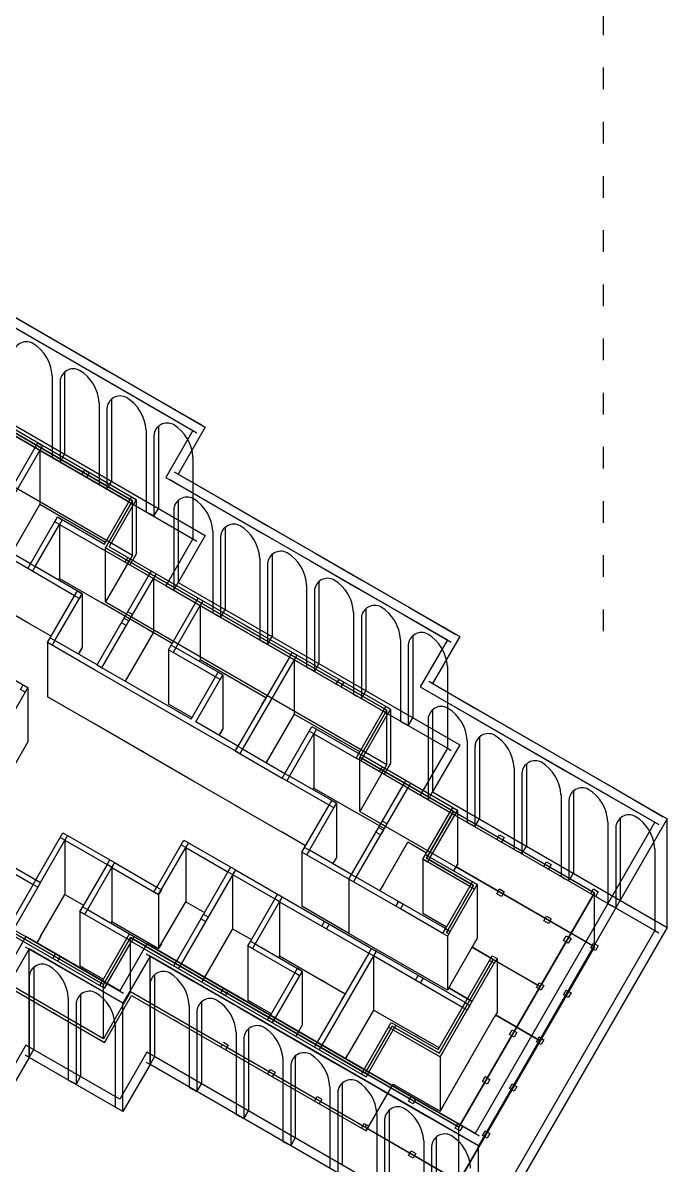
# Model space of a CAD drawing. Header units: metres. Extents: x 1950 to 2882, y 2050 to 2715.
# Drawn here: x 2702.9 to 2738.6, y 2172.3 to 2235.5 of the extents above; entities that cross this region are included whole.
import ezdxf

# ---------------------------------------------------------------- set-up
doc = ezdxf.new("R2010")
doc.units = ezdxf.units.M
doc.linetypes.add('ACAD_ISO03W100', pattern=[30, 12, -18])
for name, color, linetype in [('BRICK WALLS', 250, 'Continuous'), ('OUTLINE', 250, 'Continuous'), ('PILARS', 250, 'Continuous')]:
    doc.layers.add(name, color=color, linetype=linetype)
doc.layers.add('DOUBLE SKIN FACADE', color=250, linetype='Continuous', transparency=0.5)
doc.layers.add('lineass', color=250, linetype='ACAD_ISO03W100', transparency=0.5)

msp = doc.modelspace()

# ---------------------------------------------------------------- linework, layer by layer
at = {"layer": 'BRICK WALLS'}
for p, q in [((2703.832, 2211.872), (2703.832, 2208.872)), ((2709.178, 2209.132), (2709.178, 2206.132)), ((2704.93, 2207.774), (2704.93, 2204.774)), ((2710.126, 2204.774), (2710.126, 2201.774)), ((2706.178, 2203.936), (2706.178, 2200.936)), ((2712.724, 2203.274), (2712.724, 2200.274)), ((2704.268, 2201.228), (2704.268, 2198.228)), ((2710.964, 2200.826), (2710.964, 2197.826)), ((2717.92, 2200.274), (2717.92, 2197.274)), ((2713.972, 2199.436), (2713.972, 2196.436)), ((2703.178, 2198.74), (2703.178, 2195.74)), ((2723.266, 2197.534), (2723.266, 2194.534)), ((2717.92, 2197.274), (2716.369, 2194.588)), ((2719.018, 2196.176), (2719.018, 2193.176)), ((2720.266, 2192.338), (2720.266, 2189.338)), ((2726.963, 2191.936), (2726.963, 2188.936)), ((2705.224, 2190.284), (2705.224, 2187.284)), ((2711.92, 2189.882), (2711.92, 2186.882)), ((2718.357, 2189.63), (2718.357, 2186.63)), ((2720.266, 2189.338), (2720.066, 2188.99)), ((2725.053, 2189.228), (2725.053, 2186.228)), ((2707.822, 2188.784), (2707.822, 2185.784)), ((2714.518, 2188.382), (2714.518, 2185.382)), ((2720.955, 2188.13), (2720.955, 2185.13)), ((2710.42, 2187.284), (2710.42, 2184.284)), ((2728.061, 2187.838), (2728.061, 2184.838)), ((2717.116, 2186.882), (2717.116, 2183.882)), ((2706.062, 2186.336), (2706.062, 2183.336)), ((2726.411, 2184.98), (2726.411, 2181.98)), ((2715.357, 2184.434), (2715.357, 2181.434)), ((2722.313, 2183.882), (2722.313, 2180.882)), ((2729.159, 2183.74), (2729.159, 2180.74)), ((2718.365, 2183.044), (2718.365, 2180.044)), ((2726.009, 2178.284), (2726.009, 2175.284))]:
    msp.add_line(p, q, dxfattribs=at)
for points in [[(2726.561, 2185.24), (2728.061, 2187.838), (2725.463, 2189.338), (2726.963, 2191.936), (2721.766, 2194.936), (2723.266, 2197.534), (2707.678, 2206.534), (2709.178, 2209.132), (2693.59, 2218.132), (2695.09, 2220.73), (2687.036, 2225.38), (2684.036, 2220.184), (2679.099, 2223.034), (2680.599, 2225.632), (2677.741, 2227.282), (2676.241, 2224.684), (2673.903, 2226.034), (2675.403, 2228.632), (2664.751, 2234.782), (2663.251, 2232.184), (2639.868, 2245.684)], [(2707.418, 2206.684), (2708.768, 2209.022), (2693.18, 2218.022), (2694.68, 2220.62), (2687.145, 2224.97), (2684.145, 2219.774), (2678.689, 2222.924), (2680.189, 2225.522), (2677.851, 2226.872), (2676.351, 2224.274), (2673.493, 2225.924), (2674.993, 2228.522), (2664.861, 2234.372), (2663.361, 2231.774), (2639.978, 2245.274), (2638.628, 2242.936), (2643.824, 2239.936), (2642.324, 2237.338), (2652.717, 2231.338), (2651.217, 2228.74), (2656.413, 2225.74), (2654.763, 2222.882), (2649.567, 2225.882), (2648.067, 2223.284)], [(2655.751, 2219.194), (2658.609, 2217.544), (2657.109, 2214.946), (2664.903, 2210.446), (2663.403, 2207.848), (2691.982, 2191.348), (2688.982, 2186.151), (2693.918, 2183.301), (2695.418, 2185.899), (2700.614, 2182.899), (2702.114, 2185.498), (2707.311, 2182.498), (2708.811, 2185.096), (2721.801, 2177.596), (2723.301, 2180.194), (2725.899, 2178.694), (2728.749, 2183.63)], [(2703.17, 2205.326), (2700.572, 2206.826), (2703.572, 2212.022)], [(2703.32, 2205.586), (2700.982, 2206.936), (2703.832, 2211.872)], [(2702.281, 2206.186), (2703.832, 2208.872)], [(2707.469, 2206.772), (2703.832, 2208.872)], [(2706.866, 2199.728), (2704.268, 2201.228), (2705.768, 2203.826), (2703.17, 2205.326), (2704.82, 2208.184), (2707.418, 2206.684)], [(2703.58, 2205.436), (2704.93, 2207.774), (2707.268, 2206.424)], [(2726.411, 2184.98), (2726.151, 2185.13), (2727.651, 2187.728), (2725.053, 2189.228), (2726.553, 2191.826), (2721.357, 2194.826), (2722.857, 2197.424), (2707.268, 2206.424)], [(2708.567, 2205.674), (2708.717, 2205.934)], [(2708.827, 2205.524), (2709.178, 2206.132)], [(2707.016, 2199.988), (2704.678, 2201.338), (2706.178, 2203.936), (2703.58, 2205.436)], [(2707.016, 2199.988), (2709.866, 2204.924)], [(2704.879, 2204.686), (2704.93, 2204.774), (2707.268, 2203.424)], [(2712.212, 2196.988), (2707.276, 2199.838), (2710.126, 2204.774)], [(2703.17, 2202.326), (2700.572, 2203.826)], [(2711.165, 2201.174), (2707.268, 2203.424)], [(2712.212, 2196.988), (2713.562, 2199.326), (2710.964, 2200.826), (2712.464, 2203.424)], [(2714.811, 2195.488), (2712.472, 2196.838), (2713.972, 2199.436), (2711.374, 2200.936), (2712.724, 2203.274)], [(2708.977, 2202.784), (2708.717, 2202.934)], [(2704.469, 2201.576), (2703.17, 2202.326)], [(2708.575, 2199.088), (2710.126, 2201.774)], [(2705.977, 2200.588), (2706.178, 2200.936)], [(2700.58, 2200.24), (2703.178, 2198.74), (2700.028, 2193.284), (2697.43, 2194.784)], [(2712.673, 2200.186), (2712.724, 2200.274)], [(2716.361, 2198.174), (2712.724, 2200.274)], [(2717.661, 2200.424), (2714.661, 2195.228), (2717.259, 2193.728)], [(2717.92, 2200.274), (2715.07, 2195.338), (2717.409, 2193.988)], [(2712.062, 2196.728), (2706.866, 2199.728)], [(2706.866, 2196.728), (2704.268, 2198.228)], [(2712.263, 2197.076), (2710.964, 2197.826)], [(2712.062, 2193.728), (2706.866, 2196.728)], [(2714.661, 2195.228), (2712.062, 2196.728)], [(2721.558, 2195.174), (2717.92, 2197.274)], [(2713.771, 2196.088), (2713.972, 2196.436)], [(2720.955, 2188.13), (2718.357, 2189.63), (2719.857, 2192.228), (2717.259, 2193.728), (2718.909, 2196.586), (2721.507, 2195.086)], [(2721.105, 2188.39), (2718.766, 2189.74), (2720.266, 2192.338), (2717.668, 2193.838), (2719.018, 2196.176), (2721.357, 2194.826)], [(2703.178, 2195.74), (2700.028, 2190.284), (2697.43, 2191.784)], [(2722.656, 2194.076), (2722.806, 2194.336)], [(2722.916, 2193.926), (2723.266, 2194.534)], [(2714.661, 2192.228), (2712.062, 2193.728)], [(2718.967, 2193.088), (2719.018, 2193.176), (2721.357, 2191.826)], [(2723.553, 2186.63), (2720.955, 2188.13), (2723.955, 2193.326)], [(2723.703, 2186.89), (2721.365, 2188.24), (2724.215, 2193.176)], [(2714.661, 2192.228), (2717.259, 2190.728)], [(2722.916, 2190.926), (2721.357, 2191.826)], [(2723.066, 2191.186), (2722.806, 2191.336)], [(2698.528, 2190.686), (2703.464, 2187.836), (2702.114, 2185.498)], [(2698.678, 2190.946), (2703.874, 2187.946), (2702.374, 2185.348)], [(2703.614, 2188.096), (2705.114, 2190.694), (2707.972, 2189.044), (2706.472, 2186.446), (2708.811, 2185.096)], [(2718.558, 2189.978), (2717.259, 2190.728)], [(2703.874, 2187.946), (2705.224, 2190.284), (2707.562, 2188.934), (2706.062, 2186.336), (2708.661, 2184.836)], [(2707.822, 2188.784), (2710.42, 2187.284), (2711.92, 2189.882), (2714.259, 2188.532), (2711.409, 2183.596)], [(2707.972, 2189.044), (2710.311, 2187.694), (2711.811, 2190.292), (2714.668, 2188.642), (2711.668, 2183.446)], [(2722.664, 2187.49), (2724.215, 2190.176)], [(2725.254, 2189.576), (2724.215, 2190.176)], [(2714.668, 2188.642), (2717.266, 2187.142), (2715.766, 2184.544), (2718.365, 2183.044), (2716.865, 2180.446)], [(2726.762, 2188.588), (2726.963, 2188.936)], [(2714.518, 2188.382), (2716.857, 2187.032), (2715.357, 2184.434), (2717.955, 2182.934), (2716.605, 2180.596)], [(2703.874, 2184.946), (2705.224, 2187.284), (2706.263, 2186.684)], [(2707.822, 2185.784), (2710.42, 2184.284), (2711.92, 2186.882), (2712.96, 2186.282)], [(2717.116, 2186.882), (2722.053, 2184.032), (2719.203, 2179.096)], [(2717.266, 2187.142), (2722.463, 2184.142), (2719.463, 2178.946)], [(2720.955, 2185.13), (2718.357, 2186.63)], [(2726.301, 2185.39), (2723.703, 2186.89), (2723.553, 2186.63)], [(2688.572, 2186.042), (2694.028, 2182.892), (2695.528, 2185.49), (2700.724, 2182.49), (2702.224, 2185.088), (2707.42, 2182.088), (2708.92, 2184.686), (2721.911, 2177.186), (2723.411, 2179.784), (2726.009, 2178.284), (2729.009, 2183.48)], [(2726.151, 2185.13), (2723.813, 2186.48)], [(2726.352, 2185.478), (2725.053, 2186.228)], [(2707.822, 2185.784), (2707.771, 2185.696)], [(2714.518, 2185.382), (2712.817, 2182.436)], [(2714.518, 2185.382), (2715.558, 2184.782)], [(2703.874, 2184.946), (2703.673, 2184.598)], [(2723.553, 2183.63), (2720.955, 2185.13)], [(2726.561, 2182.24), (2728.061, 2184.838)], [(2727.399, 2181.292), (2722.463, 2184.142)], [(2717.116, 2183.882), (2717.066, 2183.794)], [(2717.116, 2183.882), (2720.754, 2181.782)], [(2727.249, 2181.032), (2722.313, 2183.882)], [(2726.151, 2182.13), (2723.813, 2183.48)], [(2688.572, 2183.042), (2694.028, 2179.892), (2695.528, 2182.49), (2700.724, 2179.49), (2702.224, 2182.088), (2707.42, 2179.088), (2708.92, 2181.686), (2721.911, 2174.186), (2723.411, 2176.784), (2726.009, 2175.284), (2729.009, 2180.48)], [(2706.062, 2183.336), (2707.361, 2182.586)], [(2726.411, 2181.98), (2726.151, 2182.13)], [(2715.357, 2181.434), (2716.656, 2180.684)], [(2722.313, 2180.882), (2720.762, 2178.196)], [(2725.95, 2178.782), (2722.313, 2180.882)], [(2718.365, 2180.044), (2718.014, 2179.436)]]:
    msp.add_lwpolyline(points, dxfattribs=at)
at = {"layer": 'DOUBLE SKIN FACADE'}
for p, q in [((2702.144, 2218.849), (2704.742, 2217.349)), ((2702.394, 2219.282), (2704.992, 2217.782)), ((2704.992, 2217.782), (2707.59, 2216.282)), ((2704.742, 2217.349), (2707.34, 2215.849)), ((2704.526, 2215.999), (2704.526, 2211.474)), ((2704.959, 2215.699), (2704.959, 2211.224)), ((2705.209, 2216.132), (2705.209, 2211.657)), ((2707.34, 2215.849), (2709.938, 2214.349)), ((2707.59, 2216.282), (2710.188, 2214.782)), ((2707.124, 2214.499), (2707.124, 2209.974)), ((2707.807, 2214.632), (2707.807, 2210.157)), ((2710.188, 2214.782), (2712.786, 2213.282)), ((2707.557, 2214.199), (2707.557, 2209.724)), ((2709.938, 2214.349), (2712.536, 2212.849)), ((2709.722, 2212.999), (2709.722, 2208.474)), ((2710.155, 2212.699), (2710.155, 2208.224)), ((2710.405, 2213.132), (2710.405, 2208.657)), ((2704.526, 2211.474), (2704.742, 2211.349)), ((2704.959, 2211.224), (2704.742, 2211.349)), ((2704.959, 2211.224), (2705.209, 2211.657)), ((2712.32, 2211.499), (2712.32, 2206.974)), ((2711.286, 2210.684), (2713.884, 2209.184)), ((2707.557, 2209.724), (2707.807, 2210.157)), ((2711.036, 2210.251), (2713.634, 2208.751)), ((2707.124, 2209.974), (2707.34, 2209.849)), ((2707.557, 2209.724), (2707.34, 2209.849)), ((2711.503, 2209.034), (2711.503, 2204.559)), ((2713.634, 2208.751), (2716.233, 2207.251)), ((2713.884, 2209.184), (2716.483, 2207.684)), ((2709.722, 2208.474), (2709.938, 2208.349)), ((2710.155, 2208.224), (2709.938, 2208.349)), ((2710.155, 2208.224), (2710.405, 2208.657)), ((2711.253, 2208.601), (2711.253, 2204.126)), ((2714.101, 2207.534), (2714.101, 2203.059)), ((2716.483, 2207.684), (2719.081, 2206.184)), ((2712.32, 2206.974), (2712.536, 2206.849)), ((2713.418, 2207.401), (2713.418, 2202.876)), ((2713.851, 2207.101), (2713.851, 2202.626)), ((2716.233, 2207.251), (2718.831, 2205.751)), ((2719.081, 2206.184), (2721.679, 2204.684)), ((2716.016, 2205.901), (2716.016, 2201.376)), ((2716.449, 2205.601), (2716.449, 2201.126)), ((2716.699, 2206.034), (2716.699, 2201.559)), ((2718.831, 2205.751), (2721.429, 2204.251)), ((2711.253, 2204.126), (2711.503, 2204.559)), ((2718.614, 2204.401), (2718.614, 2199.876)), ((2719.297, 2204.534), (2719.297, 2200.059)), ((2721.679, 2204.684), (2724.277, 2203.184)), ((2711.253, 2204.126), (2711.036, 2204.251)), ((2719.047, 2204.101), (2719.047, 2199.626)), ((2721.429, 2204.251), (2724.027, 2202.751)), ((2713.851, 2202.626), (2714.101, 2203.059)), ((2721.895, 2203.034), (2721.895, 2198.559)), ((2724.277, 2203.184), (2726.875, 2201.684)), ((2713.418, 2202.876), (2713.634, 2202.751)), ((2713.851, 2202.626), (2713.634, 2202.751)), ((2721.212, 2202.901), (2721.212, 2198.376)), ((2721.645, 2202.601), (2721.645, 2198.126)), ((2724.027, 2202.751), (2726.625, 2201.251)), ((2716.016, 2201.376), (2716.233, 2201.251)), ((2716.449, 2201.126), (2716.233, 2201.251)), ((2716.449, 2201.126), (2716.699, 2201.559)), ((2723.81, 2201.401), (2723.81, 2196.876)), ((2724.493, 2201.534), (2724.493, 2197.059)), ((2724.243, 2201.101), (2724.243, 2196.626)), ((2718.614, 2199.876), (2718.831, 2199.751)), ((2719.047, 2199.626), (2719.297, 2200.059)), ((2726.408, 2199.901), (2726.408, 2195.376)), ((2719.047, 2199.626), (2718.831, 2199.751)), ((2725.125, 2198.653), (2727.723, 2197.153)), ((2725.375, 2199.086), (2727.973, 2197.586)), ((2721.212, 2198.376), (2721.429, 2198.251)), ((2721.645, 2198.126), (2721.429, 2198.251)), ((2721.645, 2198.126), (2721.895, 2198.559)), ((2725.591, 2197.436), (2725.591, 2192.961)), ((2727.973, 2197.586), (2730.571, 2196.086)), ((2723.81, 2196.876), (2724.027, 2196.751)), ((2724.243, 2196.626), (2724.027, 2196.751)), ((2724.243, 2196.626), (2724.493, 2197.059)), ((2725.341, 2197.003), (2725.341, 2192.528)), ((2727.723, 2197.153), (2730.321, 2195.653)), ((2730.571, 2196.086), (2733.169, 2194.586)), ((2727.506, 2195.803), (2727.506, 2191.278)), ((2727.939, 2195.503), (2727.939, 2191.028)), ((2728.189, 2195.936), (2728.189, 2191.461)), ((2730.321, 2195.653), (2732.919, 2194.153)), ((2726.408, 2195.376), (2726.625, 2195.251)), ((2730.104, 2194.303), (2730.104, 2189.778)), ((2730.788, 2194.436), (2730.788, 2189.961)), ((2733.169, 2194.586), (2735.767, 2193.086)), ((2730.538, 2194.003), (2730.538, 2189.528)), ((2732.919, 2194.153), (2735.517, 2192.653)), ((2725.341, 2192.528), (2725.591, 2192.961)), ((2733.386, 2192.936), (2733.386, 2188.461)), ((2735.767, 2193.086), (2738.365, 2191.586)), ((2725.341, 2192.528), (2725.125, 2192.653)), ((2732.703, 2192.803), (2732.703, 2188.278)), ((2733.136, 2192.503), (2733.136, 2188.028)), ((2735.517, 2192.653), (2738.115, 2191.153)), ((2727.506, 2191.278), (2727.723, 2191.153)), ((2727.939, 2191.028), (2727.723, 2191.153)), ((2727.939, 2191.028), (2728.189, 2191.461)), ((2735.301, 2191.303), (2735.301, 2186.778)), ((2735.734, 2191.003), (2735.734, 2186.528)), ((2735.984, 2191.436), (2735.984, 2186.961)), ((2738.582, 2185.461), (2738.582, 2191.461)), ((2730.104, 2189.778), (2730.321, 2189.653)), ((2730.538, 2189.528), (2730.788, 2189.961)), ((2737.899, 2189.803), (2737.899, 2185.278)), ((2730.538, 2189.528), (2730.321, 2189.653)), ((2732.703, 2188.278), (2732.919, 2188.153)), ((2733.136, 2188.028), (2732.919, 2188.153)), ((2733.136, 2188.028), (2733.386, 2188.461)), ((2735.301, 2186.778), (2735.517, 2186.653)), ((2735.734, 2186.528), (2735.517, 2186.653)), ((2735.734, 2186.528), (2735.984, 2186.961)), ((2703.283, 2184.821), (2705.881, 2183.321)), ((2737.899, 2185.278), (2738.115, 2185.153)), ((2703.033, 2184.388), (2705.631, 2182.888)), ((2703.249, 2178.263), (2703.249, 2184.263)), ((2709.979, 2184.419), (2712.577, 2182.919)), ((2709.729, 2183.986), (2712.327, 2182.486)), ((2709.945, 2177.861), (2709.945, 2183.861)), ((2703.499, 2183.171), (2703.499, 2178.696)), ((2705.631, 2182.888), (2708.229, 2181.388)), ((2705.881, 2183.321), (2708.479, 2181.821)), ((2712.577, 2182.919), (2715.175, 2181.419)), ((2703.249, 2182.738), (2703.249, 2178.263)), ((2709.945, 2182.336), (2709.945, 2177.861)), ((2710.195, 2182.769), (2710.195, 2178.294)), ((2712.327, 2182.486), (2714.925, 2180.986)), ((2705.414, 2181.538), (2705.414, 2177.013)), ((2706.097, 2181.671), (2706.097, 2177.196)), ((2705.847, 2181.238), (2705.847, 2176.763)), ((2708.445, 2175.263), (2708.445, 2181.263)), ((2712.11, 2181.136), (2712.11, 2176.611)), ((2712.793, 2181.269), (2712.793, 2176.794)), ((2714.925, 2180.986), (2717.523, 2179.486)), ((2715.175, 2181.419), (2717.773, 2179.919)), ((2712.543, 2180.836), (2712.543, 2176.361)), ((2708.012, 2180.038), (2708.012, 2175.513)), ((2714.708, 2179.636), (2714.708, 2175.111)), ((2715.391, 2179.769), (2715.391, 2175.294)), ((2717.773, 2179.919), (2720.371, 2178.419)), ((2715.141, 2179.336), (2715.141, 2174.861)), ((2717.523, 2179.486), (2720.121, 2177.986)), ((2703.249, 2178.263), (2703.033, 2178.388)), ((2703.249, 2178.263), (2703.499, 2178.696)), ((2720.371, 2178.419), (2722.969, 2176.919)), ((2709.945, 2177.861), (2709.729, 2177.986)), ((2709.945, 2177.861), (2710.195, 2178.294)), ((2717.306, 2178.136), (2717.306, 2173.611)), ((2717.739, 2177.836), (2717.739, 2173.361)), ((2717.989, 2178.269), (2717.989, 2173.794)), ((2720.121, 2177.986), (2722.719, 2176.486)), ((2705.847, 2176.763), (2706.097, 2177.196)), ((2705.414, 2177.013), (2705.631, 2176.888)), ((2705.847, 2176.763), (2705.631, 2176.888)), ((2712.11, 2176.611), (2712.327, 2176.486)), ((2712.543, 2176.361), (2712.327, 2176.486)), ((2712.543, 2176.361), (2712.793, 2176.794)), ((2719.904, 2176.636), (2719.904, 2172.111)), ((2720.588, 2176.769), (2720.588, 2172.294)), ((2722.719, 2176.486), (2725.317, 2174.986)), ((2722.969, 2176.919), (2725.567, 2175.419)), ((2720.338, 2176.336), (2720.338, 2171.861)), ((2708.012, 2175.513), (2708.229, 2175.388)), ((2715.141, 2174.861), (2715.391, 2175.294)), ((2723.186, 2175.269), (2723.186, 2170.794)), ((2725.567, 2175.419), (2728.165, 2173.919)), ((2714.708, 2175.111), (2714.925, 2174.986)), ((2715.141, 2174.861), (2714.925, 2174.986)), ((2722.503, 2175.136), (2722.503, 2170.611)), ((2722.936, 2174.836), (2722.936, 2170.361)), ((2725.317, 2174.986), (2727.915, 2173.486)), ((2717.306, 2173.611), (2717.523, 2173.486)), ((2717.739, 2173.361), (2717.523, 2173.486)), ((2717.739, 2173.361), (2717.989, 2173.794)), ((2725.101, 2173.636), (2725.101, 2169.111)), ((2725.534, 2173.336), (2725.534, 2168.861)), ((2725.784, 2173.769), (2725.784, 2169.294)), ((2728.132, 2167.361), (2728.132, 2173.361))]:
    msp.add_line(p, q, dxfattribs=at)
for points in [[(2624.282, 2239.288), (2637.049, 2261.401), (2662.943, 2246.451), (2661.443, 2243.853), (2682.228, 2231.853), (2680.728, 2229.255), (2698.914, 2218.755), (2697.414, 2216.157), (2713.003, 2207.157), (2711.503, 2204.559), (2727.091, 2195.559), (2725.591, 2192.961), (2738.582, 2185.461), (2728.132, 2167.361), (2709.945, 2177.861), (2708.445, 2175.263), (2703.249, 2178.263), (2701.749, 2175.665), (2696.553, 2178.665), (2695.053, 2176.067), (2648.374, 2203.017), (2649.874, 2205.615), (2647.276, 2207.115), (2649.874, 2211.615)], [(2660.76, 2243.67), (2681.545, 2231.67), (2680.045, 2229.072), (2698.231, 2218.572), (2696.731, 2215.974), (2712.32, 2206.974), (2710.82, 2204.376), (2726.408, 2195.376), (2724.908, 2192.778), (2737.899, 2185.278), (2727.949, 2168.044), (2709.762, 2178.544), (2708.262, 2175.946), (2703.066, 2178.946), (2701.566, 2176.348), (2696.37, 2179.348), (2694.87, 2176.75), (2649.057, 2203.2), (2650.557, 2205.798), (2647.959, 2207.298), (2650.959, 2212.494), (2648.361, 2213.994), (2649.861, 2216.592)], [(2682.228, 2237.853), (2680.728, 2235.255), (2698.914, 2224.755), (2697.414, 2222.157), (2713.003, 2213.157), (2711.503, 2210.559), (2727.091, 2201.559), (2725.591, 2198.961), (2738.582, 2191.461), (2728.132, 2173.361), (2709.945, 2183.861), (2708.445, 2181.263), (2703.249, 2184.263), (2701.749, 2181.665), (2696.553, 2184.665), (2695.053, 2182.067), (2648.374, 2209.017)], [(2681.545, 2237.67), (2680.045, 2235.072), (2698.231, 2224.572), (2696.731, 2221.974), (2712.32, 2212.974), (2710.82, 2210.376), (2726.408, 2201.376), (2724.908, 2198.778), (2737.899, 2191.278), (2727.949, 2174.044), (2709.762, 2184.544), (2708.262, 2181.946), (2703.066, 2184.946), (2701.566, 2182.348), (2696.37, 2185.348), (2694.87, 2182.75), (2649.057, 2209.2)]]:
    msp.add_lwpolyline(points, dxfattribs=at)
for centre, radius, start, end in [((2703.097, 2217.147), 0.738, 62.00218, 175.99319), ((2702.277, 2215.872), 2.252, 3.22633, 58.81962), ((2705.695, 2215.647), 0.738, 62.00218, 175.99319), ((2705.945, 2216.08), 0.738, 169.80303, 175.99319), ((2704.875, 2214.372), 2.252, 3.22633, 58.81962), ((2708.293, 2214.147), 0.738, 62.00218, 175.99319), ((2708.543, 2214.58), 0.738, 169.80303, 175.99319), ((2707.473, 2212.872), 2.252, 3.22633, 58.81962), ((2710.891, 2212.647), 0.738, 62.00218, 175.99319), ((2711.141, 2213.08), 0.738, 169.80303, 175.99319), ((2710.071, 2211.372), 2.252, 3.22633, 58.81962), ((2711.989, 2208.549), 0.738, 62.00218, 175.99319), ((2712.239, 2208.982), 0.738, 169.80303, 175.99319), ((2711.169, 2207.274), 2.252, 3.22633, 58.81962), ((2714.587, 2207.049), 0.738, 62.00218, 175.99319), ((2714.837, 2207.482), 0.738, 169.80303, 175.99319), ((2713.768, 2205.774), 2.252, 3.22633, 58.81962), ((2717.185, 2205.549), 0.738, 62.00218, 175.99319), ((2716.366, 2204.274), 2.252, 3.22633, 58.81962), ((2717.435, 2205.982), 0.738, 169.80303, 175.99319), ((2719.783, 2204.049), 0.738, 62.00218, 175.99319), ((2720.033, 2204.482), 0.738, 169.80303, 175.99319), ((2718.964, 2202.774), 2.252, 3.22633, 58.81962), ((2722.381, 2202.549), 0.738, 62.00218, 175.99319), ((2722.631, 2202.982), 0.738, 169.80303, 175.99319), ((2721.562, 2201.274), 2.252, 3.22633, 58.81962), ((2724.979, 2201.049), 0.738, 62.00218, 175.99319), ((2725.229, 2201.482), 0.738, 169.80303, 175.99319), ((2724.16, 2199.774), 2.252, 3.22633, 58.81962), ((2726.077, 2196.951), 0.738, 62.00218, 175.99319), ((2726.327, 2197.384), 0.738, 169.80303, 175.99319), ((2725.258, 2195.676), 2.252, 3.22633, 58.81962), ((2728.676, 2195.451), 0.738, 62.00218, 175.99319), ((2727.856, 2194.176), 2.252, 3.22633, 58.81962), ((2728.926, 2195.884), 0.738, 169.80303, 175.99319), ((2731.274, 2193.951), 0.738, 62.00218, 175.99319), ((2731.524, 2194.384), 0.738, 169.80303, 175.99319), ((2730.454, 2192.676), 2.252, 3.22633, 58.81962), ((2733.872, 2192.451), 0.738, 62.00218, 175.99319), ((2734.122, 2192.884), 0.738, 169.80303, 175.99319), ((2733.052, 2191.176), 2.252, 3.22633, 58.81962), ((2736.47, 2190.951), 0.738, 62.00218, 175.99319), ((2736.72, 2191.384), 0.738, 169.80303, 175.99319), ((2735.65, 2189.676), 2.252, 3.22633, 58.81962), ((2703.985, 2182.686), 0.738, 62.00218, 175.99319), ((2704.235, 2183.119), 0.738, 169.80303, 175.99319), ((2703.166, 2181.411), 2.252, 3.22633, 58.81962), ((2710.681, 2182.284), 0.738, 62.00218, 175.99319), ((2710.931, 2182.717), 0.738, 169.80303, 175.99319), ((2709.862, 2181.009), 2.252, 3.22633, 58.81962), ((2706.583, 2181.186), 0.738, 62.00218, 175.99319), ((2706.833, 2181.619), 0.738, 169.80303, 175.99319), ((2705.764, 2179.911), 2.252, 3.22633, 58.81962), ((2713.279, 2180.784), 0.738, 62.00218, 175.99319), ((2713.529, 2181.217), 0.738, 169.80303, 175.99319), ((2712.46, 2179.509), 2.252, 3.22633, 58.81962), ((2715.877, 2179.284), 0.738, 62.00218, 175.99319), ((2716.127, 2179.717), 0.738, 169.80303, 175.99319), ((2715.058, 2178.009), 2.252, 3.22633, 58.81962), ((2718.476, 2177.784), 0.738, 62.00218, 175.99319), ((2717.656, 2176.509), 2.252, 3.22633, 58.81962), ((2718.726, 2178.217), 0.738, 169.80303, 175.99319), ((2721.074, 2176.284), 0.738, 62.00218, 175.99319), ((2721.324, 2176.717), 0.738, 169.80303, 175.99319), ((2720.254, 2175.009), 2.252, 3.22633, 58.81962), ((2723.672, 2174.784), 0.738, 62.00218, 175.99319), ((2723.922, 2175.217), 0.738, 169.80303, 175.99319), ((2722.852, 2173.509), 2.252, 3.22633, 58.81962), ((2726.27, 2173.284), 0.738, 62.00218, 175.99319), ((2725.45, 2172.009), 2.252, 3.22633, 58.81962), ((2726.52, 2173.717), 0.738, 169.80303, 175.99319)]:
    msp.add_arc(centre, radius, start, end, dxfattribs=at)
at = {"layer": 'lineass', "ltscale": 0.1}
msp.add_line((2735.047, 2201.864), (2735.047, 2241.759), dxfattribs=at)
at = {"layer": 'OUTLINE'}
for points in [[(2657.414, 2245.773), (2678.198, 2233.773), (2676.698, 2231.175), (2694.885, 2220.675), (2693.385, 2218.077), (2708.973, 2209.077), (2707.473, 2206.479), (2723.062, 2197.479), (2721.562, 2194.881), (2734.552, 2187.381), (2727.052, 2174.391), (2708.865, 2184.891), (2707.365, 2182.293), (2702.169, 2185.293), (2700.669, 2182.695), (2695.473, 2185.695), (2693.973, 2183.096), (2652.404, 2207.096)], [(2657.414, 2242.773), (2678.198, 2230.773), (2676.698, 2228.175), (2694.885, 2217.675), (2693.385, 2215.077), (2708.973, 2206.077), (2707.473, 2203.479), (2723.062, 2194.479), (2721.562, 2191.881), (2734.552, 2184.381), (2727.052, 2171.391), (2708.865, 2181.891), (2707.365, 2179.293), (2702.169, 2182.293), (2700.669, 2179.695), (2695.473, 2182.695), (2693.973, 2180.096), (2652.404, 2204.096)], [(2708.973, 2206.077), (2708.973, 2209.077)], [(2707.473, 2203.479), (2707.473, 2206.479)], [(2723.062, 2194.479), (2723.062, 2197.479)], [(2721.562, 2191.881), (2721.562, 2194.881)], [(2734.552, 2184.381), (2734.552, 2187.381)], [(2708.865, 2181.891), (2708.865, 2184.891)], [(2707.365, 2179.293), (2707.365, 2182.293)], [(2727.052, 2171.391), (2727.052, 2174.391)]]:
    msp.add_lwpolyline(points, dxfattribs=at)
at = {"layer": 'PILARS'}
for points in [[(2726.486, 2185.11), (2726.356, 2185.185), (2727.856, 2187.783), (2725.258, 2189.283), (2726.758, 2191.881), (2721.562, 2194.881), (2723.062, 2197.479), (2707.473, 2206.479), (2708.973, 2209.077), (2693.385, 2218.077), (2694.885, 2220.675), (2687.09, 2225.175), (2684.09, 2219.979), (2678.894, 2222.979), (2680.394, 2225.577), (2677.796, 2227.077), (2676.296, 2224.479), (2673.698, 2225.979), (2675.198, 2228.577), (2664.806, 2234.577), (2663.306, 2231.979), (2639.923, 2245.479)], [(2655.731, 2218.859), (2655.806, 2218.989), (2658.404, 2217.489), (2656.904, 2214.891), (2664.698, 2210.391), (2663.198, 2207.793), (2691.777, 2191.293), (2688.777, 2186.096), (2693.973, 2183.096), (2695.473, 2185.695), (2700.669, 2182.695), (2702.169, 2185.293), (2707.365, 2182.293), (2708.865, 2184.891), (2721.856, 2177.391), (2723.356, 2179.989), (2725.954, 2178.489), (2728.954, 2183.685), (2727.785, 2184.36)], [(2703.722, 2212.282), (2703.982, 2212.132), (2703.832, 2211.872), (2703.572, 2212.022), (2703.722, 2212.282)], [(2706.32, 2210.782), (2706.58, 2210.632), (2706.43, 2210.372), (2706.17, 2210.522), (2706.32, 2210.782)], [(2708.918, 2209.282), (2709.178, 2209.132), (2709.028, 2208.872), (2708.768, 2209.022), (2708.918, 2209.282)], [(2704.82, 2208.184), (2705.08, 2208.034), (2704.93, 2207.774), (2704.67, 2207.924), (2704.82, 2208.184)], [(2706.43, 2207.372), (2706.17, 2207.522)], [(2707.528, 2206.274), (2707.268, 2206.424)], [(2703.32, 2205.586), (2703.58, 2205.436), (2703.43, 2205.176), (2703.17, 2205.326), (2703.32, 2205.586)], [(2708.697, 2205.599), (2708.847, 2205.859)], [(2709.178, 2206.132), (2709.028, 2205.872)], [(2710.016, 2205.184), (2710.276, 2205.034), (2710.126, 2204.774), (2709.866, 2204.924), (2710.016, 2205.184)], [(2705.918, 2204.086), (2706.178, 2203.936), (2706.028, 2203.676), (2705.768, 2203.826), (2705.918, 2204.086)], [(2712.614, 2203.684), (2712.874, 2203.534), (2712.724, 2203.274), (2712.464, 2203.424), (2712.614, 2203.684)], [(2707.528, 2203.274), (2707.268, 2203.424)], [(2708.516, 2202.586), (2708.776, 2202.436), (2708.626, 2202.176), (2708.366, 2202.326), (2708.516, 2202.586)], [(2708.902, 2202.654), (2708.642, 2202.804)], [(2703.43, 2202.176), (2703.17, 2202.326)], [(2710.126, 2201.774), (2709.866, 2201.924)], [(2715.322, 2201.774), (2715.062, 2201.924)], [(2715.212, 2202.184), (2715.472, 2202.034)], [(2704.418, 2201.488), (2704.678, 2201.338), (2704.528, 2201.078), (2704.268, 2201.228), (2704.418, 2201.488)], [(2706.178, 2200.936), (2706.028, 2200.676)], [(2711.114, 2201.086), (2711.374, 2200.936), (2711.224, 2200.676), (2710.964, 2200.826), (2711.114, 2201.086)], [(2717.811, 2200.684), (2718.07, 2200.534), (2717.92, 2200.274), (2717.661, 2200.424), (2717.811, 2200.684)], [(2707.016, 2199.988), (2707.276, 2199.838)], [(2707.126, 2199.578), (2706.866, 2199.728)], [(2708.776, 2199.436), (2708.626, 2199.176)], [(2713.712, 2199.586), (2713.972, 2199.436), (2713.822, 2199.176), (2713.562, 2199.326), (2713.712, 2199.586)], [(2702.918, 2198.89), (2703.178, 2198.74), (2703.028, 2198.48), (2702.768, 2198.63), (2702.918, 2198.89)], [(2715.322, 2198.774), (2715.062, 2198.924)], [(2720.409, 2199.184), (2720.668, 2199.034), (2720.518, 2198.774), (2720.259, 2198.924), (2720.409, 2199.184)], [(2704.528, 2198.078), (2704.268, 2198.228)], [(2709.724, 2198.078), (2709.464, 2198.228)], [(2709.614, 2198.488), (2709.874, 2198.338)], [(2716.161, 2197.826), (2716.311, 2198.086)], [(2711.224, 2197.676), (2710.964, 2197.826)], [(2716.57, 2197.936), (2716.42, 2197.676)], [(2723.007, 2197.684), (2723.266, 2197.534), (2723.116, 2197.274), (2722.857, 2197.424), (2723.007, 2197.684)], [(2707.126, 2196.578), (2706.866, 2196.728)], [(2712.322, 2196.578), (2712.062, 2196.728)], [(2713.972, 2196.436), (2713.822, 2196.176)], [(2718.909, 2196.586), (2719.168, 2196.436), (2719.018, 2196.176), (2718.759, 2196.326), (2718.909, 2196.586)], [(2703.178, 2195.74), (2703.028, 2195.48)], [(2714.811, 2195.488), (2715.07, 2195.338), (2714.92, 2195.078), (2714.661, 2195.228), (2714.811, 2195.488)], [(2720.518, 2195.774), (2720.259, 2195.924)], [(2709.724, 2195.078), (2709.464, 2195.228)], [(2721.507, 2195.086), (2721.766, 2194.936), (2721.616, 2194.676), (2721.357, 2194.826), (2721.507, 2195.086)], [(2722.786, 2194.001), (2722.936, 2194.261)], [(2723.266, 2194.534), (2723.116, 2194.274)], [(2712.322, 2193.578), (2712.062, 2193.728)], [(2717.409, 2193.988), (2717.668, 2193.838), (2717.518, 2193.578), (2717.259, 2193.728), (2717.409, 2193.988)], [(2724.105, 2193.586), (2724.365, 2193.436), (2724.215, 2193.176), (2723.955, 2193.326), (2724.105, 2193.586)], [(2720.007, 2192.488), (2720.266, 2192.338), (2720.116, 2192.078), (2719.857, 2192.228), (2720.007, 2192.488)], [(2714.92, 2192.078), (2714.661, 2192.228)], [(2721.616, 2191.676), (2721.357, 2191.826)], [(2734.552, 2187.381), (2726.758, 2191.881), (2725.258, 2189.283), (2727.856, 2187.783), (2726.356, 2185.185), (2726.486, 2185.11)], [(2726.703, 2192.086), (2726.963, 2191.936), (2726.813, 2191.676), (2726.553, 2191.826), (2726.703, 2192.086)], [(2722.991, 2191.056), (2722.731, 2191.206)], [(2705.114, 2190.694), (2705.374, 2190.544), (2705.224, 2190.284), (2704.964, 2190.434), (2705.114, 2190.694)], [(2717.518, 2190.578), (2717.259, 2190.728)], [(2722.605, 2190.988), (2722.865, 2190.838), (2722.715, 2190.578), (2722.455, 2190.728), (2722.605, 2190.988)], [(2729.301, 2190.586), (2729.561, 2190.436), (2729.411, 2190.176), (2729.151, 2190.326), (2729.301, 2190.586)], [(2711.811, 2190.292), (2712.07, 2190.142), (2711.92, 2189.882), (2711.661, 2190.032), (2711.811, 2190.292)], [(2718.507, 2189.89), (2718.766, 2189.74), (2718.616, 2189.48), (2718.357, 2189.63), (2718.507, 2189.89)], [(2707.712, 2189.194), (2707.972, 2189.044), (2707.822, 2188.784), (2707.562, 2188.934), (2707.712, 2189.194)], [(2720.266, 2189.338), (2720.116, 2189.078)], [(2725.203, 2189.488), (2725.463, 2189.338), (2725.313, 2189.078), (2725.053, 2189.228), (2725.203, 2189.488)], [(2714.409, 2188.792), (2714.668, 2188.642), (2714.518, 2188.382), (2714.259, 2188.532), (2714.409, 2188.792)], [(2726.963, 2188.936), (2726.813, 2188.676)], [(2734.552, 2184.381), (2726.888, 2188.806)], [(2731.899, 2189.086), (2732.159, 2188.936), (2732.009, 2188.676), (2731.749, 2188.826), (2731.899, 2189.086)], [(2703.614, 2188.096), (2703.874, 2187.946), (2703.724, 2187.686), (2703.464, 2187.836), (2703.614, 2188.096)], [(2721.105, 2188.39), (2721.365, 2188.24), (2721.215, 2187.98), (2720.955, 2188.13), (2721.105, 2188.39)], [(2727.801, 2187.988), (2728.061, 2187.838), (2727.911, 2187.578), (2727.651, 2187.728), (2727.801, 2187.988)], [(2710.311, 2187.694), (2710.57, 2187.544), (2710.42, 2187.284), (2710.161, 2187.434), (2710.311, 2187.694)], [(2717.007, 2187.292), (2717.266, 2187.142), (2717.116, 2186.882), (2716.857, 2187.032), (2717.007, 2187.292)], [(2722.865, 2187.838), (2722.715, 2187.578)], [(2727.785, 2184.36), (2731.552, 2182.185), (2734.552, 2187.381)], [(2729.301, 2187.586), (2729.561, 2187.436), (2729.411, 2187.176), (2729.151, 2187.326), (2729.301, 2187.586)], [(2734.497, 2187.586), (2734.757, 2187.436), (2734.607, 2187.176), (2734.347, 2187.326), (2734.497, 2187.586)], [(2706.212, 2186.596), (2706.472, 2186.446), (2706.322, 2186.186), (2706.062, 2186.336), (2706.212, 2186.596)], [(2718.616, 2186.48), (2718.357, 2186.63)], [(2723.703, 2186.89), (2723.963, 2186.74), (2723.813, 2186.48), (2723.553, 2186.63), (2723.703, 2186.89)], [(2712.909, 2186.194), (2713.168, 2186.044), (2713.018, 2185.784), (2712.759, 2185.934), (2712.909, 2186.194)], [(2725.313, 2186.078), (2725.053, 2186.228)], [(2731.899, 2186.086), (2732.159, 2185.936), (2732.009, 2185.676), (2731.749, 2185.826), (2731.899, 2186.086)], [(2719.605, 2185.792), (2719.865, 2185.642), (2719.715, 2185.382), (2719.455, 2185.532), (2719.605, 2185.792)], [(2726.301, 2185.39), (2726.561, 2185.24), (2726.411, 2184.98), (2726.151, 2185.13), (2726.301, 2185.39)], [(2703.874, 2184.946), (2703.724, 2184.686)], [(2708.811, 2185.096), (2709.07, 2184.946), (2708.92, 2184.686), (2708.661, 2184.836), (2708.811, 2185.096)], [(2715.507, 2184.694), (2715.766, 2184.544), (2715.616, 2184.284), (2715.357, 2184.434), (2715.507, 2184.694)], [(2721.215, 2184.98), (2720.955, 2185.13)], [(2728.061, 2184.838), (2727.911, 2184.578)], [(2732.997, 2184.988), (2733.257, 2184.838), (2733.107, 2184.578), (2732.847, 2184.728), (2732.997, 2184.988)], [(2710.57, 2184.544), (2710.42, 2184.284), (2710.161, 2184.434)], [(2722.203, 2184.292), (2722.463, 2184.142), (2722.313, 2183.882), (2722.053, 2184.032), (2722.203, 2184.292)], [(2729.084, 2180.61), (2731.552, 2179.185), (2734.552, 2184.381)], [(2734.497, 2184.586), (2734.757, 2184.436), (2734.607, 2184.176), (2734.347, 2184.326), (2734.497, 2184.586)], [(2704.712, 2183.998), (2704.972, 2183.848), (2704.822, 2183.588), (2704.562, 2183.738), (2704.712, 2183.998)], [(2711.409, 2183.596), (2711.668, 2183.446), (2711.518, 2183.186), (2711.259, 2183.336), (2711.409, 2183.596)], [(2731.552, 2182.185), (2728.954, 2183.685), (2725.954, 2178.489), (2723.356, 2179.989), (2721.856, 2177.391), (2727.052, 2174.391), (2731.552, 2182.185)], [(2723.813, 2183.48), (2723.553, 2183.63)], [(2728.899, 2183.89), (2729.159, 2183.74), (2729.009, 2183.48), (2728.749, 2183.63), (2728.899, 2183.89)], [(2706.322, 2183.186), (2706.062, 2183.336)], [(2713.168, 2183.044), (2713.018, 2182.784)], [(2718.105, 2183.194), (2718.365, 2183.044), (2718.215, 2182.784), (2717.955, 2182.934), (2718.105, 2183.194)], [(2724.801, 2182.792), (2725.061, 2182.642), (2724.911, 2182.382), (2724.651, 2182.532), (2724.801, 2182.792)], [(2707.57, 2182.348), (2707.42, 2182.088), (2707.161, 2182.238), (2707.311, 2182.498)], [(2719.715, 2182.382), (2719.455, 2182.532)], [(2726.561, 2182.24), (2726.411, 2181.98), (2726.151, 2182.13)], [(2731.497, 2182.39), (2731.757, 2182.24), (2731.607, 2181.98), (2731.347, 2182.13), (2731.497, 2182.39)], [(2714.007, 2182.096), (2714.266, 2181.946), (2714.116, 2181.686), (2713.857, 2181.836), (2714.007, 2182.096)], [(2720.553, 2181.434), (2720.703, 2181.694)], [(2720.963, 2181.544), (2720.813, 2181.284)], [(2727.785, 2181.36), (2726.486, 2182.11)], [(2726.486, 2182.11), (2727.785, 2181.36)], [(2732.997, 2181.988), (2733.257, 2181.838), (2733.107, 2181.578), (2732.847, 2181.728), (2732.997, 2181.988)], [(2715.616, 2181.284), (2715.357, 2181.434)], [(2727.399, 2181.292), (2727.659, 2181.142), (2727.509, 2180.882), (2727.249, 2181.032), (2727.399, 2181.292)], [(2704.822, 2180.588), (2704.562, 2180.738)], [(2711.518, 2180.186), (2711.259, 2180.336)], [(2716.605, 2180.596), (2716.865, 2180.446), (2716.715, 2180.186), (2716.455, 2180.336), (2716.605, 2180.596)], [(2729.159, 2180.74), (2729.009, 2180.48)], [(2731.552, 2179.185), (2729.084, 2180.61)], [(2718.365, 2180.044), (2718.215, 2179.784)], [(2723.301, 2180.194), (2723.561, 2180.044), (2723.411, 2179.784), (2723.151, 2179.934), (2723.301, 2180.194)], [(2729.997, 2179.792), (2730.257, 2179.642), (2730.107, 2179.382), (2729.847, 2179.532), (2729.997, 2179.792)], [(2707.57, 2179.348), (2707.42, 2179.088), (2707.161, 2179.238)], [(2714.007, 2179.096), (2714.266, 2178.946), (2714.116, 2178.686), (2713.857, 2178.836), (2713.932, 2178.966)], [(2719.203, 2179.096), (2719.463, 2178.946), (2719.313, 2178.686), (2719.053, 2178.836), (2719.203, 2179.096)], [(2721.931, 2174.521), (2721.856, 2174.391), (2727.052, 2171.391), (2731.552, 2179.185)], [(2724.911, 2179.382), (2724.651, 2179.532)], [(2731.497, 2179.39), (2731.757, 2179.24), (2731.607, 2178.98), (2731.347, 2179.13), (2731.497, 2179.39)], [(2720.963, 2178.544), (2720.813, 2178.284)], [(2726.159, 2178.544), (2726.009, 2178.284), (2725.749, 2178.434)], [(2727.659, 2178.142), (2727.509, 2177.882)], [(2716.605, 2177.596), (2716.865, 2177.446), (2716.715, 2177.186), (2716.455, 2177.336), (2716.605, 2177.596)], [(2721.801, 2177.596), (2722.061, 2177.446), (2721.911, 2177.186), (2721.651, 2177.336), (2721.801, 2177.596)], [(2728.497, 2177.194), (2728.757, 2177.044), (2728.607, 2176.784), (2728.347, 2176.934), (2728.497, 2177.194)], [(2729.997, 2176.792), (2730.257, 2176.642), (2730.107, 2176.382), (2729.847, 2176.532), (2729.997, 2176.792)], [(2719.203, 2176.096), (2719.463, 2175.946), (2719.313, 2175.686), (2719.053, 2175.836), (2719.203, 2176.096)], [(2724.399, 2176.096), (2724.659, 2175.946), (2724.509, 2175.686), (2724.249, 2175.836), (2724.399, 2176.096)], [(2726.159, 2175.544), (2726.009, 2175.284), (2725.749, 2175.434)], [(2721.801, 2174.596), (2722.061, 2174.446), (2721.911, 2174.186), (2721.651, 2174.336), (2721.801, 2174.596)], [(2726.997, 2174.596), (2727.257, 2174.446), (2727.107, 2174.186), (2726.847, 2174.336), (2726.997, 2174.596)], [(2721.726, 2174.466), (2721.856, 2174.391), (2721.931, 2174.521)], [(2728.497, 2174.194), (2728.757, 2174.044), (2728.607, 2173.784), (2728.347, 2173.934), (2728.497, 2174.194)], [(2724.399, 2173.096), (2724.659, 2172.946), (2724.509, 2172.686), (2724.249, 2172.836), (2724.399, 2173.096)]]:
    msp.add_lwpolyline(points, dxfattribs=at)

doc.saveas('drawing.dxf')
